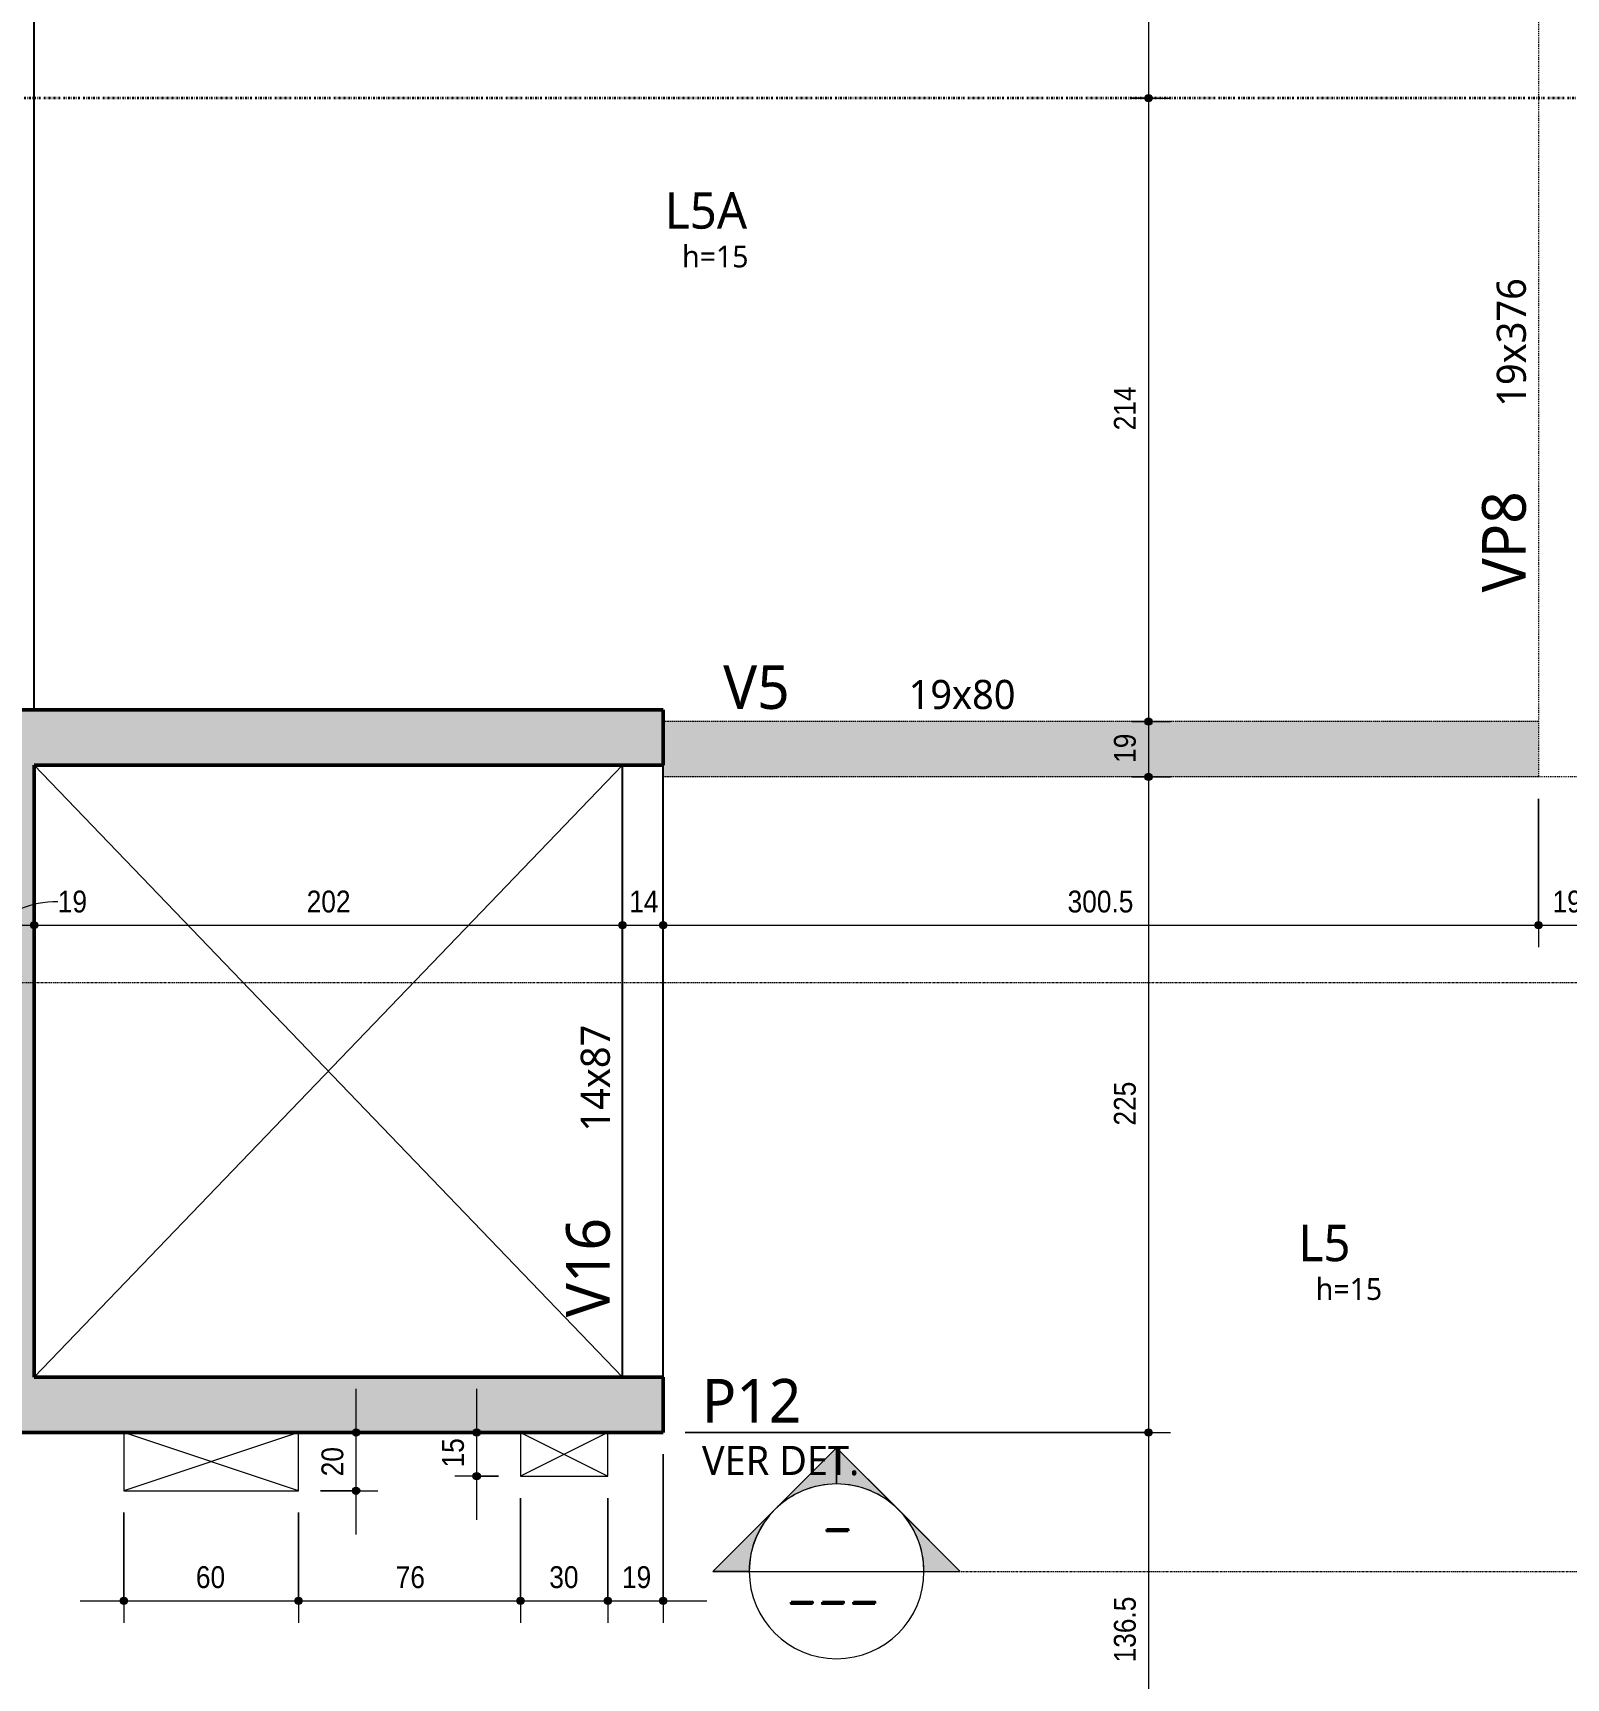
# Model space of a CAD drawing. Header units: centimetres. Extents: x -1139 to 26418, y -889 to 84390.
# Drawn here: x 3365 to 3891, y -319 to 246 of the extents above; entities that cross this region are included whole.
import ezdxf

# ---------------------------------------------------------------- set-up
doc = ezdxf.new("R2010")
doc.units = ezdxf.units.CM
for name, pattern in [('Aligning Line', [0.635, 0.3175, -0.3175]), ('Centro de 6 mm', [1.32, 0.6, -0.24, 0.24, -0.24]), ('Dash dot', [1.5875, 0.635, -0.47625, 0, -0.47625]), ('Hidden', [0.714375, 0.47625, -0.238125])]:
    doc.linetypes.add(name, pattern=pattern)
for name, color, linetype, lineweight in [('A-ANNO-DIMS', 7, 'Continuous', 9), ('A-ANNO-DIMS-50', 7, 'Continuous', 9), ('A-FLOR', 7, 'Continuous', 9), ('A-FLOR-IDEN', 7, 'Continuous', 9), ('G-ANNO-SYMB', 7, 'Continuous', 9), ('S-BEAM', 7, 'Continuous', 9), ('S-BEAM-IDEN', 7, 'Continuous', 9), ('S-COLS', 7, 'Continuous', 9), ('S-COLS-IDEN', 7, 'Continuous', 9), ('S-GRID', 7, 'Continuous', 9)]:
    doc.layers.add(name, color=color, linetype=linetype, lineweight=lineweight)
doc.layers.add('A-DETL', color=7, linetype='Continuous', lineweight=18, true_color=0x00a600)
doc.styles.add('Fira Sans_1', font='', dxfattribs={"width": 0.9, "height": 7.5})
doc.styles.add('Gadugi', font='gadugi.ttf', dxfattribs={"height": 15})
doc.styles.add('Gadugi_1', font='gadugi.ttf', dxfattribs={"height": 10})
doc.styles.add('Gadugi_2', font='gadugi.ttf', dxfattribs={"height": 0.2})
doc.styles.add('Gadugi_3', font='gadugi.ttf', dxfattribs={"height": 7.5})
doc.styles.add('Gadugi_4', font='gadugi.ttf', dxfattribs={"height": 12.5})
doc.styles.add('RomanD', font='romand__.ttf', dxfattribs={"height": 10})
doc.styles.get('Fira Sans_1').set_extended_font_data('Fira Sans')
doc.dimstyles.new('PED_R80_1_5mm_ACIMA_As_ESQ__R00', dxfattribs={"dimscale": 30.48, "dimtxt": 10.229846, "dimasz": 0.328084, "dimexe": 0.246063, "dimexo": 0.246063, "dimgap": 0.049213, "dimtad": 1, "dimdec": 1, "dimrnd": 0.5, "dimdsep": 46, "dimtxsty": 'Fira Sans_1', "dimblk1": 'DOTSMALL', "dimblk2": 'DOTSMALL', "dimsah": 1, "dimcen": 0.09, "dimdle": 0.492126, "dimazin": 0, "dimtfac": 1, "dimtdec": 4, "dimtix": 1, "dimtmove": 0, "dimatfit": 3, "dimfxl": 1, "dimtvp": 1, "dimtolj": 1, "dimtzin": 0, "dimarcsym": 2})
doc.dimstyles.new('PED_R80_1_5mm_ACIMA_As_ESQ__R00_1', dxfattribs={"dimscale": 30.48, "dimtxt": 10.229846, "dimasz": 0.328084, "dimexe": 0.246063, "dimexo": 0.246063, "dimgap": 0.049213, "dimtad": 1, "dimdec": 1, "dimrnd": 0.5, "dimdsep": 46, "dimtxsty": 'Fira Sans_1', "dimblk1": 'DOTSMALL', "dimblk2": 'DOTSMALL', "dimsah": 1, "dimcen": 0.09, "dimdle": 0.492126, "dimazin": 0, "dimtfac": 1, "dimtdec": 4, "dimtix": 1, "dimtmove": 1, "dimatfit": 3, "dimfxl": 1, "dimtvp": 1, "dimtolj": 1, "dimtzin": 0, "dimarcsym": 2})

# ---------------------------------------------------------------- blocks, each defined once
blk = doc.blocks.new('PED_TAG_PILAR_R03 - PILAR VER DET_-2523782-PL400 - FORMA DO BARRILETE')
at = {"layer": 'S-COLS-IDEN', "insert": (0.115, -0.625), "char_height": 0.2, "width": 1.37089, "attachment_point": 1, "style": 'Gadugi_2'}
blk.add_mtext('VER DET.', dxfattribs=at)
blk = doc.blocks.new('DIMBLOCK23-PL400 - FORMA DO BARRILETE')
at = {"layer": 'A-ANNO-DIMS-50', "true_color": 0x000032}
h = blk.add_hatch(color=178, dxfattribs=at)
edge = h.paths.add_edge_path(flags=0)
edge.add_arc((3346.1, -60.14), 1.25, 0, 360)
h = blk.add_hatch(color=178, dxfattribs=at)
edge = h.paths.add_edge_path(flags=0)
edge.add_arc((3365.1, -60.14), 1.25, 0, 360)
at = {"layer": 'A-ANNO-DIMS-50', "color": 178, "true_color": 0x000032}
for p, q in [((3346.1, -65.87), (3346.1, -52.64)), ((3365.1, -65.87), (3365.1, -52.64)), ((3346.1, -60.14), (3365.1, -60.14)), ((3346.1, -60.14), (3346.1, -65.87)), ((3365.1, -60.14), (3365.1, -65.87))]:
    blk.add_line(p, q, dxfattribs=at)
for centre in [(3346.1, -60.14), (3365.1, -60.14)]:
    blk.add_circle(centre, 1.25, dxfattribs=at)
blk.add_ellipse((3373.25, -60.14), major_axis=(17.65, 0), ratio=0.456399, start_param=1.570796, end_param=3.141593, dxfattribs=at)
at = {"layer": 'A-ANNO-DIMS-50', "color": 0, "insert": (3373.25, -48.26), "char_height": 7.5, "width": 11.1741, "attachment_point": 1, "line_spacing_factor": 1.049215, "style": 'Fira Sans_1'}
blk.add_mtext('19', dxfattribs=at)
blk = doc.blocks.new('_DotSmall')
at = {"color": 0, "linetype": 'ByBlock', "const_width": 0.5}
blk.add_lwpolyline([(-0.0625, 0, 1), (0.0625, 0, 1)], format="xyb", close=True, dxfattribs=at)
blk = doc.blocks.new('DIMBLOCK24-PL400 - FORMA DO BARRILETE')
at = {"layer": 'A-ANNO-DIMS-50', "true_color": 0x000032}
h = blk.add_hatch(color=178, dxfattribs=at)
edge = h.paths.add_edge_path(flags=0)
edge.add_arc((3365.1, -60.14), 1.25, 0, 360)
h = blk.add_hatch(color=178, dxfattribs=at)
edge = h.paths.add_edge_path(flags=0)
edge.add_arc((3567.1, -60.14), 1.25, 0, 360)
at = {"layer": 'A-ANNO-DIMS-50', "color": 178, "true_color": 0x000032}
for p, q in [((3365.1, -65.87), (3365.1, -52.64)), ((3567.1, -65.87), (3567.1, -52.64)), ((3365.1, -60.14), (3567.1, -60.14)), ((3365.1, -60.14), (3365.1, -65.87)), ((3567.1, -60.14), (3567.1, -65.87))]:
    blk.add_line(p, q, dxfattribs=at)
for centre in [(3365.1, -60.14), (3567.1, -60.14)]:
    blk.add_circle(centre, 1.25, dxfattribs=at)
at = {"layer": 'A-ANNO-DIMS-50', "color": 0, "insert": (3458.69, -48.26), "char_height": 7.5, "width": 17.7842, "attachment_point": 1, "line_spacing_factor": 1.049215, "style": 'Fira Sans_1'}
blk.add_mtext('202', dxfattribs=at)
blk = doc.blocks.new('DIMBLOCK25-PL400 - FORMA DO BARRILETE')
at = {"layer": 'A-ANNO-DIMS-50', "true_color": 0x000032}
h = blk.add_hatch(color=178, dxfattribs=at)
edge = h.paths.add_edge_path(flags=0)
edge.add_arc((3567.1, -60.14), 1.25, 0, 360)
h = blk.add_hatch(color=178, dxfattribs=at)
edge = h.paths.add_edge_path(flags=0)
edge.add_arc((3581.1, -60.14), 1.25, 0, 360)
at = {"layer": 'A-ANNO-DIMS-50', "color": 178, "true_color": 0x000032}
for p, q in [((3567.1, -65.87), (3567.1, -52.64)), ((3581.1, -65.87), (3581.1, -52.64)), ((3567.1, -60.14), (3581.1, -60.14)), ((3567.1, -60.14), (3567.1, -65.87)), ((3581.1, -60.14), (3581.1, -65.87))]:
    blk.add_line(p, q, dxfattribs=at)
for centre in [(3567.1, -60.14), (3581.1, -60.14)]:
    blk.add_circle(centre, 1.25, dxfattribs=at)
at = {"layer": 'A-ANNO-DIMS-50', "color": 0, "insert": (3569.44, -48.26), "char_height": 7.5, "width": 11.1741, "attachment_point": 1, "line_spacing_factor": 1.049215, "style": 'Fira Sans_1'}
blk.add_mtext('14', dxfattribs=at)
blk = doc.blocks.new('DIMBLOCK26-PL400 - FORMA DO BARRILETE')
at = {"layer": 'A-ANNO-DIMS-50', "true_color": 0x000032}
h = blk.add_hatch(color=178, dxfattribs=at)
edge = h.paths.add_edge_path(flags=0)
edge.add_arc((3581.1, -60.14), 1.25, 0, 360)
h = blk.add_hatch(color=178, dxfattribs=at)
edge = h.paths.add_edge_path(flags=0)
edge.add_arc((3881.6, -60.14), 1.25, 0, 360)
at = {"layer": 'A-ANNO-DIMS-50', "color": 178, "true_color": 0x000032}
for p, q in [((3881.6, -16.75), (3881.6, -67.64)), ((3881.6, -60.14), (3881.6, -16.75)), ((3581.1, -65.87), (3581.1, -52.64)), ((3581.1, -60.14), (3881.6, -60.14)), ((3581.1, -60.14), (3581.1, -65.87))]:
    blk.add_line(p, q, dxfattribs=at)
for centre in [(3581.1, -60.14), (3881.6, -60.14)]:
    blk.add_circle(centre, 1.25, dxfattribs=at)
at = {"layer": 'A-ANNO-DIMS-50', "color": 0, "insert": (3719.94, -48.26), "char_height": 7.5, "width": 27.3845, "attachment_point": 1, "line_spacing_factor": 1.049215, "style": 'Fira Sans_1'}
blk.add_mtext('300.5', dxfattribs=at)
blk = doc.blocks.new('DIMBLOCK27-PL400 - FORMA DO BARRILETE')
at = {"layer": 'A-ANNO-DIMS-50', "true_color": 0x000032}
h = blk.add_hatch(color=178, dxfattribs=at)
edge = h.paths.add_edge_path(flags=0)
edge.add_arc((3881.6, -60.14), 1.25, 0, 360)
h = blk.add_hatch(color=178, dxfattribs=at)
edge = h.paths.add_edge_path(flags=0)
edge.add_arc((3900.6, -60.14), 1.25, 0, 360)
at = {"layer": 'A-ANNO-DIMS-50', "color": 178, "true_color": 0x000032}
for p, q in [((3900.6, 2.25), (3900.6, -67.64)), ((3900.6, -60.14), (3900.6, 2.25)), ((3881.6, -16.75), (3881.6, -67.64)), ((3881.6, -60.14), (3881.6, -16.75)), ((3881.6, -60.14), (3900.6, -60.14))]:
    blk.add_line(p, q, dxfattribs=at)
for centre in [(3881.6, -60.14), (3900.6, -60.14)]:
    blk.add_circle(centre, 1.25, dxfattribs=at)
at = {"layer": 'A-ANNO-DIMS-50', "color": 0, "insert": (3886.44, -48.26), "char_height": 7.5, "width": 11.1741, "attachment_point": 1, "line_spacing_factor": 1.049215, "style": 'Fira Sans_1'}
blk.add_mtext('19', dxfattribs=at)
blk = doc.blocks.new('DIMBLOCK103-PL400 - FORMA DO BARRILETE')
at = {"layer": 'A-ANNO-DIMS-50', "true_color": 0x000032}
h = blk.add_hatch(color=178, dxfattribs=at)
edge = h.paths.add_edge_path(flags=0)
edge.add_arc((3747.73, 390.25), 1.25, 0, 360)
h = blk.add_hatch(color=178, dxfattribs=at)
edge = h.paths.add_edge_path(flags=0)
edge.add_arc((3747.73, 223.75), 1.25, 0, 360)
at = {"layer": 'A-ANNO-DIMS-50', "color": 178, "true_color": 0x000032}
for p, q in [((3742, 390.25), (3755.23, 390.25)), ((3747.73, 390.25), (3742, 390.25)), ((3747.73, 390.25), (3747.73, 223.75)), ((3742, 223.75), (3755.23, 223.75)), ((3747.73, 223.75), (3742, 223.75))]:
    blk.add_line(p, q, dxfattribs=at)
for centre in [(3747.73, 390.25), (3747.73, 223.75)]:
    blk.add_circle(centre, 1.25, dxfattribs=at)
at = {"layer": 'A-ANNO-DIMS-50', "color": 0, "insert": (3735.84, 296.18), "char_height": 7.5, "width": 25.9681, "attachment_point": 1, "rotation": 90, "line_spacing_factor": 1.049215, "style": 'Fira Sans_1'}
blk.add_mtext('166.5', dxfattribs=at)
blk = doc.blocks.new('DIMBLOCK104-PL400 - FORMA DO BARRILETE')
at = {"layer": 'A-ANNO-DIMS-50', "true_color": 0x000032}
h = blk.add_hatch(color=178, dxfattribs=at)
edge = h.paths.add_edge_path(flags=0)
edge.add_arc((3747.73, 223.75), 1.25, 0, 360)
h = blk.add_hatch(color=178, dxfattribs=at)
edge = h.paths.add_edge_path(flags=0)
edge.add_arc((3747.73, 9.75), 1.25, 0, 360)
at = {"layer": 'A-ANNO-DIMS-50', "color": 178, "true_color": 0x000032}
for p, q in [((3742, 223.75), (3755.23, 223.75)), ((3747.73, 223.75), (3742, 223.75)), ((3747.73, 223.75), (3747.73, 9.75)), ((3742, 9.75), (3755.23, 9.75)), ((3747.73, 9.75), (3742, 9.75))]:
    blk.add_line(p, q, dxfattribs=at)
for centre in [(3747.73, 223.75), (3747.73, 9.75)]:
    blk.add_circle(centre, 1.25, dxfattribs=at)
at = {"layer": 'A-ANNO-DIMS-50', "color": 0, "insert": (3735.84, 109.73), "char_height": 7.5, "width": 16.8399, "attachment_point": 1, "rotation": 90, "line_spacing_factor": 1.049215, "style": 'Fira Sans_1'}
blk.add_mtext('214', dxfattribs=at)
blk = doc.blocks.new('DIMBLOCK105-PL400 - FORMA DO BARRILETE')
at = {"layer": 'A-ANNO-DIMS-50', "true_color": 0x000032}
h = blk.add_hatch(color=178, dxfattribs=at)
edge = h.paths.add_edge_path(flags=0)
edge.add_arc((3747.73, 9.75), 1.25, 0, 360)
h = blk.add_hatch(color=178, dxfattribs=at)
edge = h.paths.add_edge_path(flags=0)
edge.add_arc((3747.73, -9.25), 1.25, 0, 360)
at = {"layer": 'A-ANNO-DIMS-50', "color": 178, "true_color": 0x000032}
for p, q in [((3742, 9.75), (3755.23, 9.75)), ((3747.73, 9.75), (3742, 9.75)), ((3747.73, 9.75), (3747.73, -9.25)), ((3742, -9.25), (3755.23, -9.25)), ((3747.73, -9.25), (3742, -9.25))]:
    blk.add_line(p, q, dxfattribs=at)
for centre in [(3747.73, 9.75), (3747.73, -9.25)]:
    blk.add_circle(centre, 1.25, dxfattribs=at)
at = {"layer": 'A-ANNO-DIMS-50', "color": 0, "insert": (3735.84, -4.41), "char_height": 7.5, "width": 11.1741, "attachment_point": 1, "rotation": 90, "line_spacing_factor": 1.049215, "style": 'Fira Sans_1'}
blk.add_mtext('19', dxfattribs=at)
blk = doc.blocks.new('DIMBLOCK106-PL400 - FORMA DO BARRILETE')
at = {"layer": 'A-ANNO-DIMS-50', "true_color": 0x000032}
h = blk.add_hatch(color=178, dxfattribs=at)
edge = h.paths.add_edge_path(flags=0)
edge.add_arc((3747.73, -9.25), 1.25, 0, 360)
h = blk.add_hatch(color=178, dxfattribs=at)
edge = h.paths.add_edge_path(flags=0)
edge.add_arc((3747.73, -234.25), 1.25, 0, 360)
at = {"layer": 'A-ANNO-DIMS-50', "color": 178, "true_color": 0x000032}
for p, q in [((3742, -9.25), (3755.23, -9.25)), ((3747.73, -9.25), (3742, -9.25)), ((3747.73, -9.25), (3747.73, -234.25)), ((3588.6, -234.25), (3755.23, -234.25)), ((3747.73, -234.25), (3588.6, -234.25))]:
    blk.add_line(p, q, dxfattribs=at)
for centre in [(3747.73, -9.25), (3747.73, -234.25)]:
    blk.add_circle(centre, 1.25, dxfattribs=at)
at = {"layer": 'A-ANNO-DIMS-50', "color": 0, "insert": (3735.84, -128.9), "char_height": 7.5, "width": 17.1547, "attachment_point": 1, "rotation": 90, "line_spacing_factor": 1.049215, "style": 'Fira Sans_1'}
blk.add_mtext('225', dxfattribs=at)
blk = doc.blocks.new('DIMBLOCK107-PL400 - FORMA DO BARRILETE')
at = {"layer": 'A-ANNO-DIMS-50', "true_color": 0x000032}
h = blk.add_hatch(color=178, dxfattribs=at)
edge = h.paths.add_edge_path(flags=0)
edge.add_arc((3747.73, -234.25), 1.25, 0, 360)
h = blk.add_hatch(color=178, dxfattribs=at)
edge = h.paths.add_edge_path(flags=0)
edge.add_arc((3747.73, -370.75), 1.25, 0, 360)
at = {"layer": 'A-ANNO-DIMS-50', "color": 178, "true_color": 0x000032}
for p, q in [((3588.6, -234.25), (3755.23, -234.25)), ((3747.73, -234.25), (3588.6, -234.25)), ((3747.73, -234.25), (3747.73, -370.75)), ((3742, -370.75), (3755.23, -370.75)), ((3747.73, -370.75), (3742, -370.75))]:
    blk.add_line(p, q, dxfattribs=at)
for centre in [(3747.73, -234.25), (3747.73, -370.75)]:
    blk.add_circle(centre, 1.25, dxfattribs=at)
at = {"layer": 'A-ANNO-DIMS-50', "color": 0, "insert": (3735.84, -313.19), "char_height": 7.5, "width": 25.6533, "attachment_point": 1, "rotation": 90, "line_spacing_factor": 1.049215, "style": 'Fira Sans_1'}
blk.add_mtext('136.5', dxfattribs=at)
blk = doc.blocks.new('DIMBLOCK131-PL400 - FORMA DO BARRILETE')
at = {"layer": 'A-ANNO-DIMS-50', "true_color": 0x000032}
h = blk.add_hatch(color=178, dxfattribs=at)
edge = h.paths.add_edge_path(flags=0)
edge.add_arc((3395.89, -292.04), 1.25, 0, 360)
h = blk.add_hatch(color=178, dxfattribs=at)
edge = h.paths.add_edge_path(flags=0)
edge.add_arc((3455.89, -292.04), 1.25, 0, 360)
at = {"layer": 'A-ANNO-DIMS-50', "color": 178, "true_color": 0x000032}
for p, q in [((3395.89, -261.75), (3395.89, -299.54)), ((3395.89, -292.04), (3395.89, -261.75)), ((3455.89, -261.75), (3455.89, -299.54)), ((3455.89, -292.04), (3455.89, -261.75)), ((3380.89, -292.04), (3455.89, -292.04))]:
    blk.add_line(p, q, dxfattribs=at)
for centre in [(3395.89, -292.04), (3455.89, -292.04)]:
    blk.add_circle(centre, 1.25, dxfattribs=at)
at = {"layer": 'A-ANNO-DIMS-50', "color": 0, "insert": (3420.65, -280.16), "char_height": 7.5, "width": 12.5906, "attachment_point": 1, "line_spacing_factor": 1.049215, "style": 'Fira Sans_1'}
blk.add_mtext('60', dxfattribs=at)
blk = doc.blocks.new('DIMBLOCK132-PL400 - FORMA DO BARRILETE')
at = {"layer": 'A-ANNO-DIMS-50', "true_color": 0x000032}
h = blk.add_hatch(color=178, dxfattribs=at)
edge = h.paths.add_edge_path(flags=0)
edge.add_arc((3455.89, -292.04), 1.25, 0, 360)
h = blk.add_hatch(color=178, dxfattribs=at)
edge = h.paths.add_edge_path(flags=0)
edge.add_arc((3532.1, -292.04), 1.25, 0, 360)
at = {"layer": 'A-ANNO-DIMS-50', "color": 178, "true_color": 0x000032}
for p, q in [((3532.1, -256.75), (3532.1, -299.54)), ((3532.1, -292.04), (3532.1, -256.75)), ((3455.89, -261.75), (3455.89, -299.54)), ((3455.89, -292.04), (3455.89, -261.75)), ((3455.89, -292.04), (3532.1, -292.04))]:
    blk.add_line(p, q, dxfattribs=at)
for centre in [(3455.89, -292.04), (3532.1, -292.04)]:
    blk.add_circle(centre, 1.25, dxfattribs=at)
at = {"layer": 'A-ANNO-DIMS-50', "color": 0, "insert": (3489.27, -280.16), "char_height": 7.5, "width": 11.3315, "attachment_point": 1, "line_spacing_factor": 1.049215, "style": 'Fira Sans_1'}
blk.add_mtext('76', dxfattribs=at)
blk = doc.blocks.new('DIMBLOCK133-PL400 - FORMA DO BARRILETE')
at = {"layer": 'A-ANNO-DIMS-50', "true_color": 0x000032}
h = blk.add_hatch(color=178, dxfattribs=at)
edge = h.paths.add_edge_path(flags=0)
edge.add_arc((3532.1, -292.04), 1.25, 0, 360)
h = blk.add_hatch(color=178, dxfattribs=at)
edge = h.paths.add_edge_path(flags=0)
edge.add_arc((3562.1, -292.04), 1.25, 0, 360)
at = {"layer": 'A-ANNO-DIMS-50', "color": 178, "true_color": 0x000032}
for p, q in [((3532.1, -256.75), (3532.1, -299.54)), ((3532.1, -292.04), (3532.1, -256.75)), ((3562.1, -256.75), (3562.1, -299.54)), ((3562.1, -292.04), (3562.1, -256.75)), ((3532.1, -292.04), (3562.1, -292.04))]:
    blk.add_line(p, q, dxfattribs=at)
for centre in [(3532.1, -292.04), (3562.1, -292.04)]:
    blk.add_circle(centre, 1.25, dxfattribs=at)
at = {"layer": 'A-ANNO-DIMS-50', "color": 0, "insert": (3541.98, -280.16), "char_height": 7.5, "width": 12.2758, "attachment_point": 1, "line_spacing_factor": 1.049215, "style": 'Fira Sans_1'}
blk.add_mtext('30', dxfattribs=at)
blk = doc.blocks.new('DIMBLOCK134-PL400 - FORMA DO BARRILETE')
at = {"layer": 'A-ANNO-DIMS-50', "true_color": 0x000032}
h = blk.add_hatch(color=178, dxfattribs=at)
edge = h.paths.add_edge_path(flags=0)
edge.add_arc((3562.1, -292.04), 1.25, 0, 360)
h = blk.add_hatch(color=178, dxfattribs=at)
edge = h.paths.add_edge_path(flags=0)
edge.add_arc((3581.1, -292.04), 1.25, 0, 360)
at = {"layer": 'A-ANNO-DIMS-50', "color": 178, "true_color": 0x000032}
for p, q in [((3581.1, -241.75), (3581.1, -299.54)), ((3581.1, -292.04), (3581.1, -241.75)), ((3562.1, -256.75), (3562.1, -299.54)), ((3562.1, -292.04), (3562.1, -256.75)), ((3562.1, -292.04), (3596.1, -292.04))]:
    blk.add_line(p, q, dxfattribs=at)
for centre in [(3562.1, -292.04), (3581.1, -292.04)]:
    blk.add_circle(centre, 1.25, dxfattribs=at)
at = {"layer": 'A-ANNO-DIMS-50', "color": 0, "insert": (3566.94, -280.16), "char_height": 7.5, "width": 11.1741, "attachment_point": 1, "line_spacing_factor": 1.049215, "style": 'Fira Sans_1'}
blk.add_mtext('19', dxfattribs=at)
blk = doc.blocks.new('DIMBLOCK135-PL400 - FORMA DO BARRILETE')
at = {"layer": 'A-ANNO-DIMS-50', "true_color": 0x000032}
h = blk.add_hatch(color=178, dxfattribs=at)
edge = h.paths.add_edge_path(flags=0)
edge.add_arc((3475.64, -234.25), 1.25, 0, 360)
h = blk.add_hatch(color=178, dxfattribs=at)
edge = h.paths.add_edge_path(flags=0)
edge.add_arc((3475.64, -254.25), 1.25, 0, 360)
at = {"layer": 'A-ANNO-DIMS-50', "color": 178, "true_color": 0x000032}
for p, q in [((3475.64, -269.25), (3475.64, -219.25)), ((3481.37, -234.25), (3468.14, -234.25)), ((3475.64, -234.25), (3481.37, -234.25)), ((3463.39, -254.25), (3483.14, -254.25)), ((3475.64, -254.25), (3463.39, -254.25))]:
    blk.add_line(p, q, dxfattribs=at)
for centre in [(3475.64, -234.25), (3475.64, -254.25)]:
    blk.add_circle(centre, 1.25, dxfattribs=at)
at = {"layer": 'A-ANNO-DIMS-50', "color": 0, "insert": (3463.76, -249.3), "char_height": 7.5, "width": 12.1184, "attachment_point": 1, "rotation": 90, "line_spacing_factor": 1.049215, "style": 'Fira Sans_1'}
blk.add_mtext('20', dxfattribs=at)
blk = doc.blocks.new('DIMBLOCK136-PL400 - FORMA DO BARRILETE')
at = {"layer": 'A-ANNO-DIMS-50', "true_color": 0x000032}
h = blk.add_hatch(color=178, dxfattribs=at)
edge = h.paths.add_edge_path(flags=0)
edge.add_arc((3517.06, -234.25), 1.25, 0, 360)
h = blk.add_hatch(color=178, dxfattribs=at)
edge = h.paths.add_edge_path(flags=0)
edge.add_arc((3517.06, -249.25), 1.25, 0, 360)
at = {"layer": 'A-ANNO-DIMS-50', "color": 178, "true_color": 0x000032}
for p, q in [((3517.06, -264.25), (3517.06, -219.25)), ((3522.79, -234.25), (3509.56, -234.25)), ((3517.06, -234.25), (3522.79, -234.25)), ((3524.6, -249.25), (3509.56, -249.25)), ((3517.06, -249.25), (3524.6, -249.25))]:
    blk.add_line(p, q, dxfattribs=at)
for centre in [(3517.06, -234.25), (3517.06, -249.25)]:
    blk.add_circle(centre, 1.25, dxfattribs=at)
at = {"layer": 'A-ANNO-DIMS-50', "color": 0, "insert": (3505.17, -246.27), "char_height": 7.5, "width": 10.8594, "attachment_point": 1, "rotation": 90, "line_spacing_factor": 1.049215, "style": 'Fira Sans_1'}
blk.add_mtext('15', dxfattribs=at)
blk = doc.blocks.new('Corte - M_Cabeça do corte - Preenchida-2060824-PL400 - FORMA DO BARRILETE')
at = {"layer": 'G-ANNO-SYMB'}
h = blk.add_hatch(color=256, dxfattribs=at)
edge = h.paths.add_edge_path(flags=0)
edge.add_line((-0.6, 0.849), (-0.6, 0.6))
edge.add_arc((-0.6, 0), 0.6, 90, 135)
edge.add_line((-1.024, 0.424), (-0.6, 0.849))
h = blk.add_hatch(color=256, dxfattribs=at)
edge = h.paths.add_edge_path(flags=0)
edge.add_line((-0.6, 0.849), (-0.176, 0.424))
edge.add_arc((-0.6, 0), 0.6, 45, 90)
edge.add_line((-0.6, 0.6), (-0.6, 0.849))
h = blk.add_hatch(color=256, dxfattribs=at)
edge = h.paths.add_edge_path(flags=0)
edge.add_line((-1.449, 0), (-1.024, 0.424))
edge.add_arc((-0.6, 0), 0.6, 135, 180)
edge.add_line((-1.2, 0), (-1.449, 0))
h = blk.add_hatch(color=256, dxfattribs=at)
edge = h.paths.add_edge_path(flags=0)
edge.add_line((0.249, 0), (0, 0))
edge.add_arc((-0.6, 0), 0.6, 360, 405)
edge.add_line((-0.176, 0.424), (0.249, 0))
for p, q in [((-0.6, 0.849), (-1.449, 0)), ((-0.6, 0.849), (-1.024, 0.424)), ((-0.6, 0.849), (0.249, 0)), ((-0.6, 0.6), (-0.6, 0.849)), ((-0.6, 0.849), (-0.6, 0.6)), ((-0.176, 0.424), (-0.6, 0.849)), ((-1.024, 0.424), (-1.449, 0)), ((0.249, 0), (-0.176, 0.424)), ((-1.449, 0), (-1.2, 0)), ((0, 0), (0.249, 0)), ((-1.2, 0), (-1.449, 0)), ((0, 0), (0.249, 0))]:
    blk.add_line(p, q, dxfattribs=at)
for start, end in [(360, 180), (90, 135), (45, 90), (135, 180), (360, 45), (180, 360)]:
    blk.add_arc((-0.6, 0), 0.6, start, end, dxfattribs=at)

msp = doc.modelspace()

# ---------------------------------------------------------------- hatches: boundary and pattern name
at = {"layer": 'S-BEAM', "true_color": 0xfcd5b4}
msp.add_hatch(color=254, dxfattribs=at).paths.add_polyline_path([(3615.54, -9.25), (3881.6, -9.25), (3881.6, 9.75), (3581.1, 9.75), (3581.1, -9.25)], flags=0)
at = {"layer": 'S-COLS', "true_color": 0x808080}
msp.add_hatch(color=8, dxfattribs=at).paths.add_polyline_path([(3581.1, -234.25), (3581.1, -215.25), (3365.1, -215.25), (3365.1, -5.25), (3581.1, -5.25), (3581.1, 13.75), (3346.1, 13.75), (3346.1, -234.25)], flags=0)

# ---------------------------------------------------------------- linework, layer by layer
at = {"lineweight": 18}
for p, q in [((3567.1, -5.25), (3365.1, -215.25)), ((3365.1, -5.25), (3567.1, -215.25)), ((3455.88, -234.25), (3395.91, -254.25)), ((3455.88, -254.25), (3395.91, -234.25)), ((3562.09, -234.25), (3532.11, -249.25)), ((3532.11, -234.25), (3562.09, -249.25))]:
    msp.add_line(p, q, dxfattribs=at)
at = {"layer": 'A-DETL', "color": 253, "linetype": 'Aligning Line', "true_color": 0xaaaaaa}
for p in [(3881.6, 390.25), (4190.6, -9.25)]:
    msp.add_line(p, (3881.6, -9.25), dxfattribs=at)
at = {"layer": 'A-DETL', "color": 7, "linetype": 'Hidden'}
for p, q in [((3881.6, 9.75), (3581.1, 9.75)), ((3881.6, -9.25), (3581.1, -9.25))]:
    msp.add_line(p, q, dxfattribs=at)
at = {"layer": 'A-FLOR', "lineweight": 18}
for p, q in [((3395.89, -234.25), (3395.89, -254.25)), ((3455.89, -254.25), (3455.89, -234.25)), ((3532.1, -234.25), (3532.1, -249.25)), ((3562.1, -249.25), (3562.1, -234.25)), ((3532.1, -249.25), (3562.1, -249.25)), ((3395.89, -254.25), (3455.89, -254.25))]:
    msp.add_line(p, q, dxfattribs=at)
at = {"layer": 'G-ANNO-SYMB', "linetype": 'Centro de 6 mm'}
for p, q in [((1738.64, -79.8), (4356.62, -79.8)), ((3670.63, -281.93), (4087.18, -281.93))]:
    msp.add_line(p, q, dxfattribs=at)
at = {"layer": 'G-ANNO-SYMB'}
msp.add_line((3610.63, -281.93), (3670.63, -281.93), dxfattribs=at)
at = {"layer": 'S-BEAM', "lineweight": 25}
for p, q in [((3365.1, 13.75), (3365.1, 390.25)), ((3567.1, -215.25), (3567.1, -5.25)), ((3581.1, -215.25), (3581.1, -5.25))]:
    msp.add_line(p, q, dxfattribs=at)
at = {"layer": 'S-COLS', "lineweight": 50}
for p, q in [((3346.1, 13.75), (3581.1, 13.75)), ((3581.1, 13.75), (3581.1, -5.25)), ((3581.1, -5.25), (3365.1, -5.25)), ((3365.1, -5.25), (3365.1, -215.25)), ((3365.1, -215.25), (3581.1, -215.25)), ((3581.1, -215.25), (3581.1, -234.25)), ((3581.1, -234.25), (3346.1, -234.25))]:
    msp.add_line(p, q, dxfattribs=at)
at = {"layer": 'S-GRID', "color": 114, "linetype": 'Dash dot', "lineweight": 35, "true_color": 0x00b050}
msp.add_line((4418.66, 223.75), (1711.57, 223.75), dxfattribs=at)

# ---------------------------------------------------------------- block references
at = {"layer": 'G-ANNO-SYMB', "xscale": 49.99999999999998, "yscale": 49.99999999999998, "zscale": 49.99999999999998}
msp.add_blockref('Corte - M_Cabeça do corte - Preenchida-2060824-PL400 - FORMA DO BARRILETE', (3670.63, -281.93), dxfattribs=at)
at = {"layer": 'S-COLS-IDEN', "xscale": 49.99999999999998, "yscale": 49.99999999999998, "zscale": 49.99999999999998}
msp.add_blockref('PED_TAG_PILAR_R03 - PILAR VER DET_-2523782-PL400 - FORMA DO BARRILETE', (3588.64, -207.62), dxfattribs=at)

# ---------------------------------------------------------------- texts
at = {"layer": 'A-FLOR-IDEN', "attachment_point": 1}
for s, insert, char_height, width, style in [('L5A', (3581.68, 191.45), 12.5, 35.2742, 'Gadugi_4'), ('h=15', (3587.58, 173.16), 7.5, 29.6624, 'Gadugi_3'), ('L5', (3799.24, -162.97), 12.5, 21.6456, 'Gadugi_4'), ('h=15', (3805.14, -181.25), 7.5, 29.6624, 'Gadugi_3')]:
    msp.add_mtext(s, dxfattribs=dict(at, insert=insert, char_height=char_height, width=width, style=style))
at = {"layer": 'G-ANNO-SYMB', "char_height": 10, "attachment_point": 1, "style": 'RomanD'}
for s, insert, width in [('-', (3635.57, -262.31), 14.8312), ('---', (3623.34, -287.25), 44.4937)]:
    msp.add_mtext(s, dxfattribs=dict(at, insert=insert, width=width))
at = {"layer": 'S-BEAM-IDEN', "attachment_point": 1, "rotation": 90}
for s, insert, char_height, width, style in [('19x376', (3867.28, 117.82), 10, 54.1139, 'Gadugi_1'), ('VP8', (3862.25, 54.11), 15, 44.4937, 'Gadugi'), ('14x87', (3552.78, -130.98), 10, 44.8945, 'Gadugi_1'), ('V16', (3547.75, -194.69), 15, 44.0928, 'Gadugi')]:
    msp.add_mtext(s, dxfattribs=dict(at, insert=insert, char_height=char_height, width=width, style=style))
at = {"layer": 'S-BEAM-IDEN', "attachment_point": 1}
for s, insert, char_height, width, style in [('V5', (3601.66, 29.1), 15, 30.0633, 'Gadugi'), ('19x80', (3665.36, 24.07), 10, 44.8945, 'Gadugi_1')]:
    msp.add_mtext(s, dxfattribs=dict(at, insert=insert, char_height=char_height, width=width, style=style))
at = {"layer": 'S-COLS-IDEN', "insert": (3594.38, -215.86), "char_height": 15, "width": 42.4894, "attachment_point": 1, "style": 'Gadugi'}
msp.add_mtext('P12', dxfattribs=at)

# ---------------------------------------------------------------- dimensions: what is measured, and where the dimension line sits
at = {"layer": 'A-ANNO-DIMS', "color": 178, "true_color": 0x000032}
for base, p1, p2, override, picture, middle in [((3747.73, 223.75), (3749.5, 390.25), (3749.5, 223.75), {"dimpost": '<>', "dimfxl": 166.5}, 'DIMBLOCK103-PL400 - FORMA DO BARRILETE', (3742.41, 307)), ((3747.73, 9.75), (3749.5, 223.75), (3749.5, 9.75), {"dimpost": '<>', "dimfxl": 213.999995}, 'DIMBLOCK104-PL400 - FORMA DO BARRILETE', (3742.48, 116.75)), ((3747.73, -9.25), (3749.5, 9.75), (3749.5, -9.25), {"dimpost": '<>', "dimfxl": 19}, 'DIMBLOCK105-PL400 - FORMA DO BARRILETE', (3742.36, 0.25)), ((3747.73, -234.25), (3749.5, -9.25), (3581.1, -234.25), {"dimpost": '<>', "dimfxl": 281.039427}, 'DIMBLOCK106-PL400 - FORMA DO BARRILETE', (3742.41, -121.75)), ((3475.64, -234.25), (3455.89, -254.25), (3473.87, -234.25), {"dimpost": '<>', "dimfxl": 26.894265}, 'DIMBLOCK135-PL400 - FORMA DO BARRILETE', (3470.33, -244.25)), ((3517.06, -234.25), (3532.1, -249.25), (3515.29, -234.25), {"dimpost": '<>', "dimfxl": 22.528838}, 'DIMBLOCK136-PL400 - FORMA DO BARRILETE', (3511.74, -241.75)), ((3747.73, -370.75), (3581.1, -234.25), (3749.5, -370.75), {"dimpost": '<>', "dimfxl": 216.772708}, 'DIMBLOCK107-PL400 - FORMA DO BARRILETE', (3742.41, -302.5))]:
    dim = msp.add_linear_dim(base=base, p1=p1, p2=p2, angle=90, dimstyle='PED_R80_1_5mm_ACIMA_As_ESQ__R00', override=override, dxfattribs=at)
    dim.commit()
    dim.dimension.update_dxf_attribs({"geometry": picture, "text_midpoint": middle})
for base, p1, p2, override, picture, middle in [((3900.6, -60.14), (3881.6, -9.25), (3900.6, 9.75), {"dimpost": '<>', "dimfxl": 26.870058}, 'DIMBLOCK27-PL400 - FORMA DO BARRILETE', (3891.1, -54.77)), ((3881.6, -60.14), (3581.1, -58.37), (3881.6, -9.25), {"dimpost": '<>', "dimfxl": 304.488678}, 'DIMBLOCK26-PL400 - FORMA DO BARRILETE', (3731.35, -54.83)), ((3567.1, -60.14), (3365.1, -58.37), (3567.1, -58.37), {"dimpost": '<>', "dimfxl": 202}, 'DIMBLOCK24-PL400 - FORMA DO BARRILETE', (3466.1, -54.83)), ((3581.1, -60.14), (3567.1, -58.37), (3581.1, -58.37), {"dimpost": '<>', "dimfxl": 14}, 'DIMBLOCK25-PL400 - FORMA DO BARRILETE', (3574.1, -54.89)), ((3581.1, -292.04), (3562.1, -249.25), (3581.1, -234.25), {"dimpost": '<>', "dimfxl": 24.207437}, 'DIMBLOCK134-PL400 - FORMA DO BARRILETE', (3571.6, -286.67)), ((3532.1, -292.04), (3455.89, -254.25), (3532.1, -249.25), {"dimpost": '<>', "dimfxl": 76.367717}, 'DIMBLOCK132-PL400 - FORMA DO BARRILETE', (3494, -286.73)), ((3562.1, -292.04), (3532.1, -249.25), (3562.1, -249.25), {"dimpost": '<>', "dimfxl": 30}, 'DIMBLOCK133-PL400 - FORMA DO BARRILETE', (3547.1, -286.73)), ((3455.89, -292.04), (3395.89, -254.25), (3455.89, -254.25), {"dimpost": '<>', "dimfxl": 60}, 'DIMBLOCK131-PL400 - FORMA DO BARRILETE', (3425.89, -286.73))]:
    dim = msp.add_linear_dim(base=base, p1=p1, p2=p2, dimstyle='PED_R80_1_5mm_ACIMA_As_ESQ__R00', override=override, dxfattribs=at)
    dim.commit()
    dim.dimension.update_dxf_attribs({"geometry": picture, "text_midpoint": middle})
dim = msp.add_linear_dim(base=(3365.1, -60.14), p1=(3346.1, -58.37), p2=(3365.1, -58.37), dimstyle='PED_R80_1_5mm_ACIMA_As_ESQ__R00_1', override={"dimpost": '<>', "dimfxl": 19}, dxfattribs=at)
dim.commit()
dim.dimension.update_dxf_attribs({"geometry": 'DIMBLOCK23-PL400 - FORMA DO BARRILETE', "text_midpoint": (3378.84, -53.26), "dimtype": 160})

doc.saveas('drawing.dxf')
